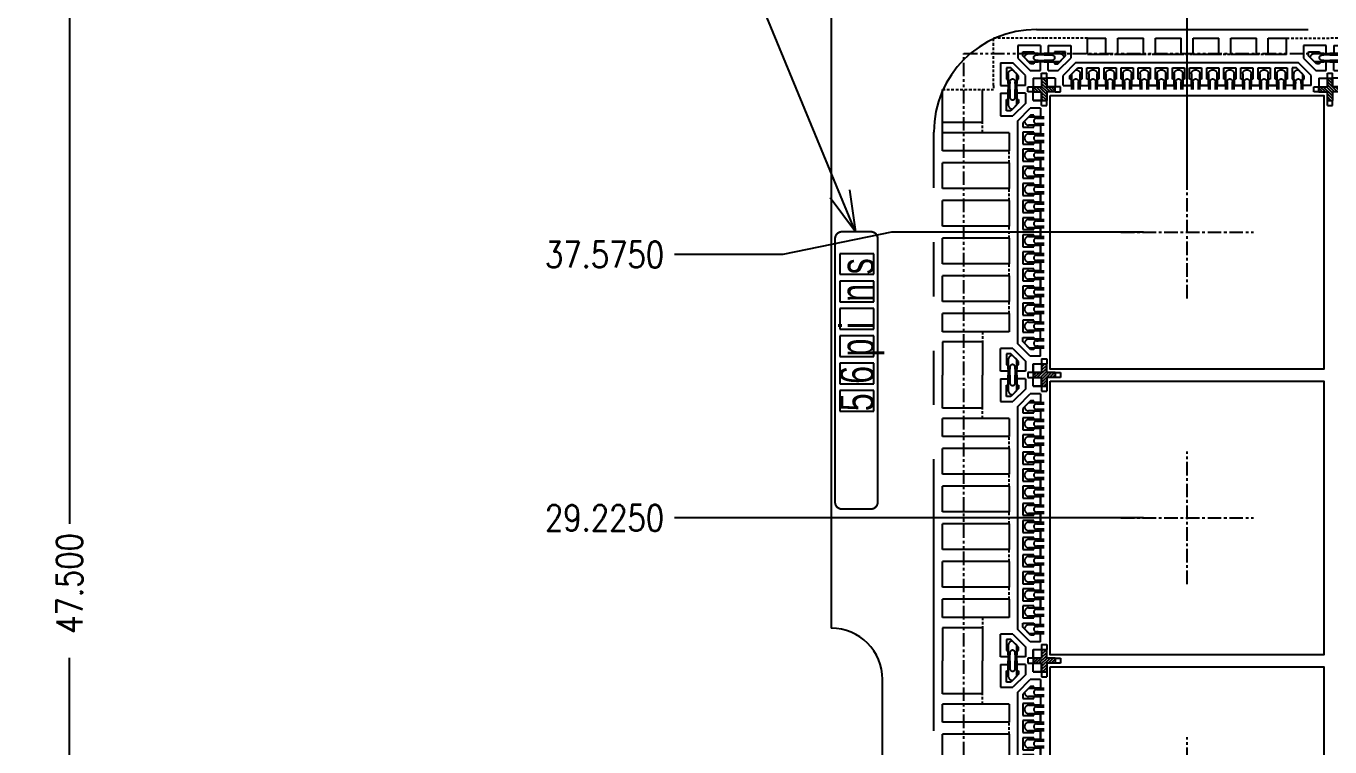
# Model space of a CAD drawing. Extents: x 91 to 778, y 180 to 503.
# Drawn here: x 90.5 to 166.7, y 380.8 to 422.9 of the extents above; entities that cross this region are included whole.
import ezdxf

# ---------------------------------------------------------------- set-up
doc = ezdxf.new("R2010")
doc.units = 0
doc.header["$LTSCALE"] = 12.7
doc.header["$MEASUREMENT"] = 0
doc.header["$PDMODE"] = 2
for name, pattern in [('CENTER', [2, 1.25, -0.25, 0.25, -0.25]), ('HIDDEN', [0.375, 0.25, -0.125]), ('PHANTOM', [2.5, 1.25, -0.25, 0.25, -0.25, 0.25, -0.25])]:
    doc.linetypes.add(name, pattern=pattern)
doc.layers.get('0').update_dxf_attribs({"linetype": 'CONTINUOUS'})
doc.layers.get('DEFPOINTS').update_dxf_attribs({"linetype": 'CONTINUOUS'})
for name, color, linetype in [('SH-01_CENTER', 2, 'CENTER'), ('SH-01_DIM', 4, 'CONTINUOUS'), ('SH-01_HATCH', 10, 'CONTINUOUS'), ('SH-01_HIDDEN', 6, 'HIDDEN'), ('SH-01_MISC', 5, 'CONTINUOUS'), ('SH-01_NOTES', 3, 'CONTINUOUS'), ('SH-01_OBJECT', 7, 'CONTINUOUS'), ('SH-01_PHANTOM', 1, 'PHANTOM')]:
    doc.layers.add(name, color=color, linetype=linetype)
doc.styles.get("Standard").update_dxf_attribs({"font": 'simplex.shx', "width": 0.82})
doc.dimstyles.get("Standard").update_dxf_attribs({"dimtxt": 0.18, "dimasz": 0.18, "dimexe": 0.18, "dimexo": 0.0625, "dimgap": 0.09, "dimtad": 0, "dimtih": 1, "dimtoh": 1, "dimdec": 4, "dimzin": 0, "dimdsep": 46, "dimtxsty": 'STANDARD', "dimcen": 0.09, "dimadec": 0, "dimazin": 0, "dimtfac": 1, "dimtdec": 4, "dimtofl": 0, "dimtmove": 0, "dimatfit": 3, "dimfxl": 1, "dimtolj": 1, "dimtzin": 0, "dimarcsym": 0})
doc.dimstyles.new('STANDARD$0', dxfattribs={"dimtxt": 0.18, "dimasz": 0.18, "dimexe": 0.18, "dimexo": 0.0625, "dimgap": 0.09, "dimtad": 0, "dimtih": 1, "dimtoh": 1, "dimdec": 4, "dimzin": 0, "dimdsep": 46, "dimtxsty": 'STANDARD', "dimcen": 0.09, "dimadec": 0, "dimazin": 0, "dimtfac": 1, "dimtdec": 4, "dimtofl": 0, "dimtmove": 0, "dimatfit": 3, "dimfxl": 1, "dimtolj": 1, "dimtzin": 0, "dimarcsym": 0})

# ---------------------------------------------------------------- blocks, each defined once
blk = doc.blocks.new('_Open30')
at = {"color": 0, "lineweight": -2}
for p, q in [((-1, 0.268), (0, 0)), ((0, 0), (-1, -0.268)), ((0, 0), (-1, 0))]:
    blk.add_line(p, q, dxfattribs=at)
blk = doc.blocks.new('*D25')
at = {"layer": 'DEFPOINTS', "color": 0, "ltscale": 0.05, "transparency": 16777216}
for p in [(139.313, 430.717), (93.06, 335.717), (139.749, 335.717)]:
    blk.add_point(p, dxfattribs=at)
at = {"layer": 'SH-01_DIM', "ltscale": 0.05, "transparency": 16777216}
for p, q in [((136.773, 430.717), (90.52, 430.717)), ((93.06, 427.542), (93.06, 393.822)), ((93.06, 338.892), (93.06, 385.995)), ((137.209, 335.717), (90.52, 335.717))]:
    blk.add_line(p, q, dxfattribs=at)
at = {"layer": 'SH-01_DIM', "ltscale": 0.05, "transparency": 16777216, "xscale": 3.175000000000011, "yscale": 3.175000000000011, "zscale": 3.175000000000011}
for p, rotation in [((93.06, 430.717), 90), ((93.06, 335.717), 270)]:
    blk.add_blockref('_Open30', p, dxfattribs=dict(at, rotation=rotation))
at = {"layer": 'SH-01_DIM', "ltscale": 0.05, "transparency": 16777216, "insert": (93.06, 389.909), "char_height": 1.524, "attachment_point": 5, "rotation": 90}
blk.add_mtext('\\A1; 47.500', dxfattribs=at)
blk = doc.blocks.new('*D61')
at = {"layer": 'DEFPOINTS', "color": 0, "ltscale": 0.05, "transparency": 16777216}
for p in [(142.081, 441.652), (142.081, 429.037), (437.581, 335.717)]:
    blk.add_point(p, dxfattribs=at)
at = {"layer": 'SH-01_DIM', "ltscale": 0.05, "transparency": 16777216}
blk.add_line((142.081, 431.577), (142.081, 441.652), dxfattribs=at)
at = {"layer": 'SH-01_DIM', "ltscale": 0.05, "transparency": 16777216, "insert": (142.081, 446.637), "char_height": 1.524, "attachment_point": 5, "rotation": 90}
blk.add_mtext('\\A1; 147.7500', dxfattribs=at)
blk = doc.blocks.new('*D62')
at = {"layer": 'DEFPOINTS', "color": 0, "ltscale": 0.05, "transparency": 16777216}
for p in [(132.086, 446.023), (137.581, 429.717), (437.581, 335.717)]:
    blk.add_point(p, dxfattribs=at)
at = {"layer": 'SH-01_DIM', "ltscale": 0.05, "transparency": 16777216}
for p, q in [((132.086, 439.673), (132.086, 446.023)), ((137.581, 436.067), (132.086, 439.673)), ((137.581, 432.257), (137.581, 436.067))]:
    blk.add_line(p, q, dxfattribs=at)
at = {"layer": 'SH-01_DIM', "ltscale": 0.05, "transparency": 16777216, "insert": (132.086, 454.967), "char_height": 1.524, "attachment_point": 5, "rotation": 90}
blk.add_mtext('\\A1; 150.000±0.0760', dxfattribs=at)
blk = doc.blocks.new('A$C1BE279AF')
at = {"layer": 'SH-01_HATCH', "ltscale": 0.05}
h = blk.add_hatch(dxfattribs=at)
h.set_pattern_fill('ANSI31', color=10)
h.set_pattern_definition([(45, (2.30032, -1.11), (-0.0883883, 0.0883883), [])])
h.paths.add_polyline_path([(1.69, 1.19), (1.19, 1.19), (1.19, 1.69), (0.89, 1.69), (0.89, 1.19), (0.39, 1.19), (0.39, 0.89), (0.89, 0.89), (0.89, 0.39), (1.19, 0.39), (1.19, 0.89), (1.69, 0.89)])
at = {"layer": 'SH-01_HIDDEN'}
for p, q in [((0.89, 1.99), (1.19, 1.99)), ((0.89, 1.99), (0.89, 1.69)), ((1.19, 1.99), (1.19, 1.69)), ((0.09, 1.19), (0.09, 0.89)), ((0.39, 1.19), (0.09, 1.19)), ((0.09, 0.89), (0.39, 0.89)), ((1.69, 1.19), (1.99, 1.19)), ((1.99, 0.89), (1.69, 0.89)), ((1.99, 1.19), (1.99, 0.89)), ((0.89, 0.39), (0.89, 0.09)), ((0.89, 0.09), (1.19, 0.09)), ((1.19, 0.39), (1.19, 0.09))]:
    blk.add_line(p, q, dxfattribs=at)
at = {"layer": 'SH-01_OBJECT'}
for p, q in [((0.89, 1.69), (1.19, 1.69)), ((0.89, 1.69), (0.89, 1.19)), ((1.19, 1.19), (1.19, 1.69)), ((0.39, 1.19), (0.39, 0.89)), ((0.39, 1.19), (0.89, 1.19)), ((0.39, 0.89), (0.89, 0.89)), ((0.89, 0.39), (0.89, 0.89)), ((0.89, 0.89), (0.89, 0.89)), ((1.69, 1.19), (1.19, 1.19)), ((1.69, 0.89), (1.19, 0.89)), ((1.19, 0.89), (1.19, 0.89)), ((1.19, 0.89), (1.19, 0.39)), ((1.69, 1.19), (1.69, 0.89)), ((0.89, 0.39), (1.19, 0.39))]:
    blk.add_line(p, q, dxfattribs=at)
blk = doc.blocks.new('*U12')
at = {"layer": 'SH-01_CENTER', "ltscale": 0.05}
for p, q in [((0, -3.875), (0, 3.875)), ((-3.875, 0), (3.875, 0))]:
    blk.add_line(p, q, dxfattribs=at)
at = {"layer": 'SH-01_MISC', "ltscale": 0.05}
blk.add_lwpolyline([(-8, 8), (8, 8), (8, -8), (-8, -8)], close=True, dxfattribs=at)
blk = doc.blocks.new('*U13')
at = {"color": 0, "linetype": 'ByBlock', "lineweight": -2, "transparency": 16777216}
for p in [(0, 150.3), (0, 133.6), (0, 116.9)]:
    blk.add_blockref('*U12', p, dxfattribs=at)
blk = doc.blocks.new('A$C61275347')
at = {"layer": 'SH-01_HIDDEN'}
for p, q in [((3.85, 13.14), (3.85, 14.05)), ((3.94, 14.05), (3.94, 13.6)), ((4.26, 13.6), (4.26, 14.05)), ((4.35, 14.05), (4.35, 13.157)), ((3.85, 13.7), (3.85, 13.14)), ((3.94, 13.6), (3.94, 13.7)), ((4.093, 12.9), (4.34, 13.147)), ((4.26, 13.7), (4.26, 13.6)), ((4.35, 13.157), (4.35, 13.7)), ((4.8, 12.193), (5.047, 12.44)), ((5.057, 12.45), (5.6, 12.45)), ((5.057, 12.45), (5.95, 12.45)), ((5.6, 12.36), (5.5, 12.36)), ((5.5, 12.36), (5.95, 12.36)), ((5.6, 11.95), (5.04, 11.95)), ((5.95, 11.95), (5.04, 11.95)), ((5.04, 11.45), (5.6, 11.45)), ((5.04, 11.45), (5.95, 11.45)), ((5.5, 12.04), (5.6, 12.04)), ((5.95, 12.04), (5.5, 12.04)), ((5.6, 10.95), (5.04, 10.95)), ((5.95, 10.95), (5.04, 10.95)), ((5.6, 11.36), (5.5, 11.36)), ((5.5, 11.36), (5.95, 11.36)), ((5.5, 11.04), (5.6, 11.04)), ((5.95, 11.04), (5.5, 11.04)), ((5.04, 10.45), (5.6, 10.45)), ((5.04, 10.45), (5.95, 10.45)), ((5.6, 9.95), (5.04, 9.95)), ((5.95, 9.95), (5.04, 9.95)), ((5.6, 10.36), (5.5, 10.36)), ((5.5, 10.36), (5.95, 10.36)), ((5.5, 10.04), (5.6, 10.04)), ((5.95, 10.04), (5.5, 10.04)), ((5.04, 9.45), (5.6, 9.45)), ((5.04, 9.45), (5.95, 9.45)), ((5.6, 9.36), (5.5, 9.36)), ((5.5, 9.36), (5.95, 9.36)), ((5.6, 8.95), (5.04, 8.95)), ((5.95, 8.95), (5.04, 8.95)), ((5.04, 8.45), (5.6, 8.45)), ((5.04, 8.45), (5.95, 8.45)), ((5.5, 9.04), (5.6, 9.04)), ((5.95, 9.04), (5.5, 9.04)), ((5.6, 7.95), (5.04, 7.95)), ((5.95, 7.95), (5.04, 7.95)), ((5.6, 8.36), (5.5, 8.36)), ((5.5, 8.36), (5.95, 8.36)), ((5.5, 8.04), (5.6, 8.04)), ((5.95, 8.04), (5.5, 8.04)), ((5.04, 7.45), (5.6, 7.45)), ((5.04, 7.45), (5.95, 7.45)), ((5.6, 6.95), (5.04, 6.95)), ((5.95, 6.95), (5.04, 6.95)), ((5.6, 7.36), (5.5, 7.36)), ((5.5, 7.36), (5.95, 7.36)), ((5.5, 7.04), (5.6, 7.04)), ((5.95, 7.04), (5.5, 7.04)), ((5.04, 6.45), (5.6, 6.45)), ((5.04, 6.45), (5.95, 6.45)), ((5.6, 6.36), (5.5, 6.36)), ((5.5, 6.36), (5.95, 6.36)), ((5.6, 5.95), (5.04, 5.95)), ((5.95, 5.95), (5.04, 5.95)), ((5.04, 5.45), (5.6, 5.45)), ((5.04, 5.45), (5.95, 5.45)), ((5.5, 6.04), (5.6, 6.04)), ((5.95, 6.04), (5.5, 6.04)), ((5.6, 5.36), (5.5, 5.36)), ((5.5, 5.36), (5.95, 5.36)), ((5.6, 4.95), (5.04, 4.95)), ((5.95, 4.95), (5.04, 4.95)), ((5.5, 5.04), (5.6, 5.04)), ((5.95, 5.04), (5.5, 5.04)), ((5.04, 4.45), (5.6, 4.45)), ((5.04, 4.45), (5.95, 4.45)), ((5.6, 3.95), (5.04, 3.95)), ((5.95, 3.95), (5.04, 3.95)), ((5.6, 4.36), (5.5, 4.36)), ((5.5, 4.36), (5.95, 4.36)), ((5.5, 4.04), (5.6, 4.04)), ((5.95, 4.04), (5.5, 4.04)), ((5.04, 3.45), (5.6, 3.45)), ((5.04, 3.45), (5.95, 3.45)), ((5.6, 3.36), (5.5, 3.36)), ((5.5, 3.36), (5.95, 3.36)), ((5.6, 2.95), (5.04, 2.95)), ((5.95, 2.95), (5.04, 2.95)), ((5.04, 2.45), (5.6, 2.45)), ((5.04, 2.45), (5.95, 2.45)), ((5.5, 3.04), (5.6, 3.04)), ((5.95, 3.04), (5.5, 3.04)), ((5.6, 2.36), (5.5, 2.36)), ((5.5, 2.36), (5.95, 2.36)), ((5.6, 1.95), (5.04, 1.95)), ((5.95, 1.95), (5.04, 1.95)), ((5.5, 2.04), (5.6, 2.04)), ((5.95, 2.04), (5.5, 2.04)), ((5.04, 1.45), (5.6, 1.45)), ((5.04, 1.45), (5.95, 1.45)), ((5.6, 0.95), (5.04, 0.95)), ((5.95, 0.95), (5.04, 0.95)), ((5.6, 1.36), (5.5, 1.36)), ((5.5, 1.36), (5.95, 1.36)), ((5.5, 1.04), (5.6, 1.04)), ((5.95, 1.04), (5.5, 1.04)), ((5.04, 0.45), (5.6, 0.45)), ((5.04, 0.45), (5.95, 0.45)), ((5.6, 0.36), (5.5, 0.36)), ((5.5, 0.36), (5.95, 0.36)), ((5.5, 0.04), (5.6, 0.04)), ((5.95, 0.04), (5.5, 0.04)), ((5.6, -0.05), (5.04, -0.05)), ((5.95, -0.05), (5.04, -0.05)), ((5.6, -0.55), (5.04, -0.55)), ((5.95, -0.55), (5.04, -0.55)), ((5.5, -0.64), (5.6, -0.64)), ((5.95, -0.64), (5.5, -0.64)), ((4.093, -1.5), (4.34, -1.747)), ((4.8, -0.793), (5.047, -1.04)), ((5.057, -1.05), (5.6, -1.05)), ((5.057, -1.05), (5.95, -1.05)), ((5.6, -0.96), (5.5, -0.96)), ((5.5, -0.96), (5.95, -0.96)), ((3.85, -2.3), (3.85, -1.74)), ((3.85, -1.74), (3.85, -2.65)), ((3.94, -2.2), (3.94, -2.3)), ((3.94, -2.65), (3.94, -2.2)), ((4.26, -2.3), (4.26, -2.2)), ((4.26, -2.2), (4.26, -2.65)), ((4.35, -1.757), (4.35, -2.3)), ((4.35, -2.65), (4.35, -1.757))]:
    blk.add_line(p, q, dxfattribs=at)
at = {"layer": 'SH-01_HIDDEN', "ltscale": 0.05}
for p, q in [((2.35, 11.517), (2.35, 12.117)), ((3.9, 9.75), (3.9, 10.45)), ((3.9, 7.55), (3.9, 8.25)), ((3.9, 5.35), (3.9, 6.05)), ((3.9, 3.15), (3.9, 3.85)), ((3.9, 0.95), (3.9, 1.65)), ((2.35, -0.117), (2.35, -0.717))]:
    blk.add_line(p, q, dxfattribs=at)
at = {"layer": 'SH-01_HIDDEN'}
for centre, radius, start, end in [((4.108, 13.158), 0.259, 184.08407, 266.65117), ((4.1, 13.6), 0.16, 180, 0), ((5.5, 12.2), 0.16, 90, 270), ((5.058, 12.208), 0.259, 183.34883, 265.91593), ((5.058, 11.193), 0.258, 93.98953, 178.34853), ((5.058, 11.207), 0.258, 181.65167, 266.00983), ((5.5, 11.2), 0.16, 90, 270), ((5.058, 10.193), 0.258, 93.98953, 178.34853), ((5.058, 10.207), 0.258, 181.65167, 266.00983), ((5.5, 10.2), 0.16, 90, 270), ((5.058, 9.193), 0.258, 93.98953, 178.34853), ((5.058, 9.207), 0.258, 181.65167, 266.00983), ((5.5, 9.2), 0.16, 90, 270), ((5.058, 8.193), 0.258, 93.98953, 178.34853), ((5.058, 8.207), 0.258, 181.65167, 266.00983), ((5.5, 8.2), 0.16, 90, 270), ((5.058, 7.193), 0.258, 93.98953, 178.34853), ((5.058, 7.207), 0.258, 181.65167, 266.00983), ((5.5, 7.2), 0.16, 90, 270), ((5.058, 6.193), 0.258, 93.98953, 178.34853), ((5.058, 6.207), 0.258, 181.65167, 266.00983), ((5.5, 6.2), 0.16, 90, 270), ((5.058, 5.193), 0.258, 93.98953, 178.34853), ((5.5, 5.2), 0.16, 90, 270), ((5.058, 5.207), 0.258, 181.65167, 266.00983), ((5.058, 4.193), 0.258, 93.98953, 178.34853), ((5.058, 4.207), 0.258, 181.65167, 266.00983), ((5.5, 4.2), 0.16, 90, 270), ((5.058, 3.193), 0.258, 93.98953, 178.34853), ((5.058, 3.207), 0.258, 181.65167, 266.00983), ((5.5, 3.2), 0.16, 90, 270), ((5.058, 2.193), 0.258, 93.98953, 178.34853), ((5.5, 2.2), 0.16, 90, 270), ((5.058, 2.207), 0.258, 181.65167, 266.00983), ((5.058, 1.193), 0.258, 93.98953, 178.34853), ((5.058, 1.207), 0.258, 181.65167, 266.00983), ((5.5, 1.2), 0.16, 90, 270), ((5.058, 0.193), 0.258, 93.98953, 178.34853), ((5.058, 0.207), 0.258, 181.65167, 266.00983), ((5.5, 0.2), 0.16, 90, 270), ((5.058, -0.808), 0.259, 94.08407, 176.65117), ((5.5, -0.8), 0.16, 90, 270), ((4.108, -1.758), 0.259, 93.34883, 175.91593), ((4.1, -2.2), 0.16, 0, 180)]:
    blk.add_arc(centre, radius, start, end, dxfattribs=at)
at = {"layer": 'SH-01_OBJECT', "ltscale": 0.05}
for p, q in [((0, 12.117), (0, 14.05)), ((2.35, 12.117), (2.35, 14.05)), ((3.39, 13.825), (3.39, 12.5)), ((3.39, 13.825), (3.85, 13.825)), ((4.85, 13.825), (4.35, 13.825)), ((5.3, 13.9), (5.8, 13.9)), ((5.3, 13.9), (5.8, 13.9)), ((5.8, 13.9), (5.8, 13.4)), ((5.8, 13.9), (5.8, 13.4)), ((5.725, 12.95), (5.133, 12.95)), ((5.725, 12.95), (5.725, 12.45)), ((2.35, 12.117), (0, 12.117)), ((3.9, 11.517), (0, 11.517)), ((0, 10.45), (0, 11.517)), ((3.9, 11.517), (3.9, 10.45)), ((5.725, 11.95), (5.725, 11.45)), ((5.725, 10.45), (5.725, 10.95)), ((5.725, 10.95), (5.725, 10.45)), ((3.9, 10.45), (0, 10.45)), ((5.725, 9.45), (5.725, 9.95)), ((5.725, 9.95), (5.725, 9.45)), ((0, 8.25), (0, 9.75)), ((3.9, 9.75), (0, 9.75)), ((3.9, 9.75), (3.9, 8.25)), ((5.725, 8.45), (5.725, 8.95)), ((5.725, 8.95), (5.725, 8.45)), ((3.9, 8.25), (0, 8.25)), ((5.725, 7.45), (5.725, 7.95)), ((5.725, 7.95), (5.725, 7.45)), ((0, 6.05), (0, 7.55)), ((3.9, 7.55), (0, 7.55)), ((3.9, 7.55), (3.9, 6.05)), ((5.725, 6.45), (5.725, 6.95)), ((5.725, 6.95), (5.725, 6.45)), ((3.9, 6.05), (0, 6.05)), ((0, 3.85), (0, 5.35)), ((3.9, 5.35), (0, 5.35)), ((3.9, 5.35), (3.9, 3.85)), ((5.725, 5.45), (5.725, 5.95)), ((5.725, 5.95), (5.725, 5.45)), ((5.725, 4.45), (5.725, 4.95)), ((5.725, 4.95), (5.725, 4.45)), ((3.9, 3.85), (0, 3.85)), ((5.725, 3.45), (5.725, 3.95)), ((5.725, 3.95), (5.725, 3.45)), ((0, 1.65), (0, 3.15)), ((3.9, 3.15), (0, 3.15)), ((3.9, 3.15), (3.9, 1.65)), ((5.725, 2.45), (5.725, 2.95)), ((5.725, 2.95), (5.725, 2.45)), ((3.9, 1.65), (0, 1.65)), ((5.725, 1.45), (5.725, 1.95)), ((5.725, 1.95), (5.725, 1.45)), ((0, -0.117), (0, 0.95)), ((3.9, 0.95), (0, 0.95)), ((3.9, 0.95), (3.9, -0.117)), ((5.725, 0.45), (5.725, 0.95)), ((5.725, 0.95), (5.725, 0.45)), ((3.9, -0.117), (0, -0.117)), ((2.35, -0.717), (0, -0.717)), ((0, -0.717), (0, -2.65)), ((2.35, -0.717), (2.35, -2.65)), ((5.725, -0.55), (5.725, -0.05)), ((5.725, -0.55), (5.725, -0.05)), ((3.39, -2.425), (3.39, -1.1)), ((4.117, -1.1), (3.39, -1.1)), ((5.725, -1.55), (5.725, -1.05)), ((5.8, -2), (5.8, -2.5)), ((5.8, -2), (5.8, -2.5)), ((3.85, -2.425), (3.39, -2.425)), ((4.85, -2.425), (4.35, -2.425)), ((5.8, -2.5), (5.3, -2.5)), ((5.8, -2.5), (5.3, -2.5))]:
    blk.add_line(p, q, dxfattribs=at)
at = {"layer": 'SH-01_OBJECT'}
for p, q in [((3.85, 13.45), (3.85, 13.825)), ((4.35, 13.825), (4.35, 13.45)), ((4.85, 13.825), (4.85, 13.233)), ((5.3, 13.4), (5.3, 13.9)), ((3.75, 12.8), (3.75, 13.45)), ((3.75, 13.45), (3.85, 13.45)), ((4.45, 13.257), (3.993, 12.8)), ((4.85, 13.233), (4.117, 12.5)), ((4.35, 13.45), (4.45, 13.45)), ((4.45, 13.45), (4.45, 13.257)), ((5.8, 13.4), (5.3, 13.4)), ((3.39, 12.5), (4.117, 12.5)), ((3.993, 12.8), (3.75, 12.8)), ((4.4, 12.217), (5.133, 12.95)), ((4.4, -0.817), (4.4, 12.217)), ((5.157, 12.55), (4.7, 12.093)), ((5.35, 12.55), (5.157, 12.55)), ((5.35, 12.45), (5.35, 12.55)), ((5.725, 12.45), (5.35, 12.45)), ((4.7, 12.093), (4.7, 11.85)), ((4.7, 11.85), (5.35, 11.85)), ((5.35, 11.55), (4.7, 11.55)), ((4.7, 11.55), (4.7, 10.85)), ((5.35, 11.85), (5.35, 11.95)), ((5.35, 11.95), (5.725, 11.95)), ((5.35, 11.45), (5.35, 11.55)), ((5.725, 11.45), (5.35, 11.45)), ((4.7, 10.85), (5.35, 10.85)), ((5.35, 10.85), (5.35, 10.95)), ((5.35, 10.95), (5.725, 10.95)), ((5.35, 10.55), (4.7, 10.55)), ((4.7, 10.55), (4.7, 9.85)), ((5.35, 10.45), (5.35, 10.55)), ((5.725, 10.45), (5.35, 10.45)), ((5.35, 9.85), (5.35, 9.95)), ((5.35, 9.95), (5.725, 9.95)), ((4.7, 9.85), (5.35, 9.85)), ((5.35, 9.55), (4.7, 9.55)), ((4.7, 9.55), (4.7, 8.85)), ((5.35, 9.45), (5.35, 9.55)), ((5.725, 9.45), (5.35, 9.45)), ((4.7, 8.85), (5.35, 8.85)), ((5.35, 8.55), (4.7, 8.55)), ((4.7, 8.55), (4.7, 7.85)), ((5.35, 8.85), (5.35, 8.95)), ((5.35, 8.95), (5.725, 8.95)), ((5.35, 8.45), (5.35, 8.55)), ((5.725, 8.45), (5.35, 8.45)), ((4.7, 7.85), (5.35, 7.85)), ((5.35, 7.85), (5.35, 7.95)), ((5.35, 7.95), (5.725, 7.95)), ((5.35, 7.55), (4.7, 7.55)), ((4.7, 7.55), (4.7, 6.85)), ((5.35, 7.45), (5.35, 7.55)), ((5.725, 7.45), (5.35, 7.45)), ((5.35, 6.85), (5.35, 6.95)), ((5.35, 6.95), (5.725, 6.95)), ((4.7, 6.85), (5.35, 6.85)), ((5.35, 6.55), (4.7, 6.55)), ((4.7, 6.55), (4.7, 5.85)), ((5.35, 6.45), (5.35, 6.55)), ((5.725, 6.45), (5.35, 6.45)), ((4.7, 5.85), (5.35, 5.85)), ((5.35, 5.55), (4.7, 5.55)), ((4.7, 5.55), (4.7, 4.85)), ((5.35, 5.85), (5.35, 5.95)), ((5.35, 5.95), (5.725, 5.95)), ((5.35, 5.45), (5.35, 5.55)), ((5.725, 5.45), (5.35, 5.45)), ((4.7, 4.85), (5.35, 4.85)), ((5.35, 4.85), (5.35, 4.95)), ((5.35, 4.95), (5.725, 4.95)), ((5.35, 4.55), (4.7, 4.55)), ((4.7, 4.55), (4.7, 3.85)), ((4.7, 3.85), (5.35, 3.85)), ((5.35, 4.45), (5.35, 4.55)), ((5.725, 4.45), (5.35, 4.45)), ((5.35, 3.85), (5.35, 3.95)), ((5.35, 3.95), (5.725, 3.95)), ((5.35, 3.55), (4.7, 3.55)), ((4.7, 3.55), (4.7, 2.85)), ((5.35, 3.45), (5.35, 3.55)), ((5.725, 3.45), (5.35, 3.45)), ((4.7, 2.85), (5.35, 2.85)), ((5.35, 2.55), (4.7, 2.55)), ((4.7, 2.55), (4.7, 1.85)), ((5.35, 2.85), (5.35, 2.95)), ((5.35, 2.95), (5.725, 2.95)), ((5.35, 2.45), (5.35, 2.55)), ((5.725, 2.45), (5.35, 2.45)), ((4.7, 1.85), (5.35, 1.85)), ((5.35, 1.55), (4.7, 1.55)), ((4.7, 1.55), (4.7, 0.85)), ((5.35, 1.85), (5.35, 1.95)), ((5.35, 1.95), (5.725, 1.95)), ((5.35, 1.45), (5.35, 1.55)), ((4.7, 0.85), (5.35, 0.85)), ((5.725, 1.45), (5.35, 1.45)), ((5.35, 0.85), (5.35, 0.95)), ((5.35, 0.95), (5.725, 0.95)), ((5.35, 0.55), (4.7, 0.55)), ((4.7, 0.55), (4.7, -0.15)), ((5.35, 0.45), (5.35, 0.55)), ((5.725, 0.45), (5.35, 0.45)), ((4.7, -0.15), (5.35, -0.15)), ((4.7, -0.693), (4.7, -0.45)), ((4.7, -0.45), (5.35, -0.45)), ((5.157, -1.15), (4.7, -0.693)), ((5.35, -0.15), (5.35, -0.05)), ((5.35, -0.05), (5.725, -0.05)), ((5.35, -0.45), (5.35, -0.55)), ((5.35, -0.55), (5.725, -0.55)), ((3.993, -1.4), (3.75, -1.4)), ((3.75, -1.4), (3.75, -2.05)), ((4.45, -1.857), (3.993, -1.4)), ((4.117, -1.1), (4.85, -1.833)), ((5.133, -1.55), (4.4, -0.817)), ((5.35, -1.15), (5.157, -1.15)), ((5.725, -1.05), (5.35, -1.05)), ((5.35, -1.05), (5.35, -1.15)), ((3.75, -2.05), (3.85, -2.05)), ((3.85, -2.05), (3.85, -2.425)), ((4.35, -2.425), (4.35, -2.05)), ((4.35, -2.05), (4.45, -2.05)), ((4.45, -2.05), (4.45, -1.857)), ((4.85, -1.833), (4.85, -2.425)), ((5.725, -1.55), (5.133, -1.55)), ((5.3, -2.5), (5.3, -2)), ((5.3, -2), (5.8, -2))]:
    blk.add_line(p, q, dxfattribs=at)
at = {"layer": 'SH-01_OBJECT', "linetype": 'Continuous'}
for p, q in [((5.3, 13.4), (5.3, 13.9)), ((5.3, 13.4), (5.8, 13.4)), ((5.3, -2), (5.3, -2.5)), ((5.3, -2), (5.8, -2))]:
    blk.add_line(p, q, dxfattribs=at)
blk = doc.blocks.new('A$C6C8170C2')
at = {"layer": 'SH-01_HIDDEN'}
for p, q in [((-3.2, 2.107), (-3.2, 3)), ((-3.2, 2.107), (-3.2, 2.65)), ((-3.11, 2.55), (-3.11, 3)), ((-3.11, 2.65), (-3.11, 2.55)), ((-2.79, 3), (-2.79, 2.55)), ((-2.79, 2.55), (-2.79, 2.65)), ((-2.7, 3), (-2.7, 2.09)), ((-2.7, 2.65), (-2.7, 2.09)), ((-2.2, 2.09), (-2.2, 3)), ((-2.2, 2.09), (-2.2, 2.65)), ((-2.11, 2.55), (-2.11, 3)), ((-2.11, 2.65), (-2.11, 2.55)), ((-1.79, 3), (-1.79, 2.55)), ((-1.79, 2.55), (-1.79, 2.65)), ((-1.7, 3), (-1.7, 2.09)), ((-1.7, 2.65), (-1.7, 2.09)), ((-1.2, 2.09), (-1.2, 3)), ((-1.2, 2.09), (-1.2, 2.65)), ((-1.11, 2.55), (-1.11, 3)), ((-1.11, 2.65), (-1.11, 2.55)), ((-0.79, 3), (-0.79, 2.55)), ((-0.79, 2.55), (-0.79, 2.65)), ((-0.7, 3), (-0.7, 2.09)), ((-0.7, 2.65), (-0.7, 2.09)), ((-0.2, 2.09), (-0.2, 3)), ((-0.2, 2.09), (-0.2, 2.65)), ((-0.11, 2.55), (-0.11, 3)), ((-0.11, 2.65), (-0.11, 2.55)), ((0.21, 3), (0.21, 2.55)), ((0.21, 2.55), (0.21, 2.65)), ((0.3, 3), (0.3, 2.09)), ((0.3, 2.65), (0.3, 2.09)), ((0.8, 2.09), (0.8, 3)), ((0.8, 2.09), (0.8, 2.65)), ((0.89, 2.55), (0.89, 3)), ((0.89, 2.65), (0.89, 2.55)), ((1.21, 3), (1.21, 2.55)), ((1.21, 2.55), (1.21, 2.65)), ((1.3, 3), (1.3, 2.09)), ((1.3, 2.65), (1.3, 2.09)), ((1.8, 2.09), (1.8, 3)), ((1.8, 2.09), (1.8, 2.65)), ((1.89, 2.55), (1.89, 3)), ((1.89, 2.65), (1.89, 2.55)), ((2.21, 3), (2.21, 2.55)), ((2.21, 2.55), (2.21, 2.65)), ((2.3, 3), (2.3, 2.09)), ((2.3, 2.65), (2.3, 2.09)), ((2.8, 2.09), (2.8, 3)), ((2.8, 2.09), (2.8, 2.65)), ((2.89, 2.55), (2.89, 3)), ((2.89, 2.65), (2.89, 2.55)), ((3.21, 3), (3.21, 2.55)), ((3.21, 2.55), (3.21, 2.65)), ((3.3, 3), (3.3, 2.09)), ((3.3, 2.65), (3.3, 2.09)), ((3.8, 2.09), (3.8, 3)), ((3.8, 2.09), (3.8, 2.65)), ((3.89, 2.55), (3.89, 3)), ((3.89, 2.65), (3.89, 2.55)), ((4.21, 3), (4.21, 2.55)), ((4.21, 2.55), (4.21, 2.65)), ((4.3, 3), (4.3, 2.09)), ((4.3, 2.65), (4.3, 2.09)), ((4.8, 2.09), (4.8, 3)), ((4.8, 2.09), (4.8, 2.65)), ((4.89, 2.55), (4.89, 3)), ((4.89, 2.65), (4.89, 2.55)), ((5.21, 3), (5.21, 2.55)), ((5.21, 2.55), (5.21, 2.65)), ((5.3, 3), (5.3, 2.09)), ((5.3, 2.65), (5.3, 2.09)), ((5.8, 2.09), (5.8, 3)), ((5.8, 2.09), (5.8, 2.65)), ((5.89, 2.55), (5.89, 3)), ((5.89, 2.65), (5.89, 2.55)), ((6.21, 3), (6.21, 2.55)), ((6.21, 2.55), (6.21, 2.65)), ((6.3, 3), (6.3, 2.09)), ((6.3, 2.65), (6.3, 2.09)), ((6.8, 2.09), (6.8, 3)), ((6.8, 2.09), (6.8, 2.65)), ((6.89, 2.55), (6.89, 3)), ((6.89, 2.65), (6.89, 2.55)), ((7.21, 3), (7.21, 2.55)), ((7.21, 2.55), (7.21, 2.65)), ((7.3, 3), (7.3, 2.09)), ((7.3, 2.65), (7.3, 2.09)), ((7.8, 2.09), (7.8, 3)), ((7.8, 2.09), (7.8, 2.65)), ((7.89, 2.55), (7.89, 3)), ((7.89, 2.65), (7.89, 2.55)), ((8.21, 3), (8.21, 2.55)), ((8.21, 2.55), (8.21, 2.65)), ((8.3, 3), (8.3, 2.09)), ((8.3, 2.65), (8.3, 2.09)), ((8.8, 2.09), (8.8, 3)), ((8.8, 2.09), (8.8, 2.65)), ((8.89, 2.55), (8.89, 3)), ((8.89, 2.65), (8.89, 2.55)), ((9.21, 3), (9.21, 2.55)), ((9.21, 2.55), (9.21, 2.65)), ((9.3, 3), (9.3, 2.09)), ((9.3, 2.65), (9.3, 2.09)), ((9.8, 3), (9.8, 2.09)), ((9.8, 2.65), (9.8, 2.09)), ((9.89, 3), (9.89, 2.55)), ((9.89, 2.55), (9.89, 2.65)), ((10.21, 2.55), (10.21, 3)), ((10.21, 2.65), (10.21, 2.55)), ((10.3, 2.107), (10.3, 3)), ((10.3, 2.107), (10.3, 2.65)), ((-2.943, 1.85), (-3.19, 2.097)), ((10.043, 1.85), (10.29, 2.097)), ((-4.8, 1.4), (-3.907, 1.4)), ((-4.35, 1.31), (-4.8, 1.31)), ((-4.8, 0.99), (-4.35, 0.99)), ((-3.89, 0.9), (-4.8, 0.9)), ((-3.907, 1.4), (-4.45, 1.4)), ((-4.45, 1.31), (-4.35, 1.31)), ((-4.35, 0.99), (-4.45, 0.99)), ((-4.45, 0.9), (-3.89, 0.9)), ((-3.65, 1.143), (-3.897, 1.39)), ((10.75, 1.143), (10.997, 1.39)), ((11.55, 0.9), (10.99, 0.9)), ((10.99, 0.9), (11.9, 0.9)), ((11.007, 1.4), (11.55, 1.4)), ((11.9, 1.4), (11.007, 1.4)), ((11.55, 1.31), (11.45, 1.31)), ((11.45, 1.31), (11.9, 1.31)), ((11.45, 0.99), (11.55, 0.99)), ((11.9, 0.99), (11.45, 0.99))]:
    blk.add_line(p, q, dxfattribs=at)
at = {"layer": 'SH-01_HIDDEN', "ltscale": 0.05}
for p, q in [((-1.2, 0.95), (-0.5, 0.95)), ((1, 0.95), (1.7, 0.95)), ((3.2, 0.95), (3.9, 0.95)), ((5.4, 0.95), (6.1, 0.95)), ((7.6, 0.95), (8.3, 0.95)), ((-2.267, 0), (-4.8, 0)), ((9.367, 0), (11.9, 0))]:
    blk.add_line(p, q, dxfattribs=at)
at = {"layer": 'SH-01_HIDDEN'}
for centre, radius, start, end in [((-2.95, 2.55), 0.16, 180, 0), ((-1.95, 2.55), 0.16, 180, 0), ((-0.95, 2.55), 0.16, 180, 0), ((0.05, 2.55), 0.16, 180, 0), ((1.05, 2.55), 0.16, 180, 0), ((2.05, 2.55), 0.16, 180, 0), ((3.05, 2.55), 0.16, 180, 0), ((4.05, 2.55), 0.16, 180, 0), ((5.05, 2.55), 0.16, 180, 0), ((6.05, 2.55), 0.16, 180, 0), ((7.05, 2.55), 0.16, 180, 0), ((8.05, 2.55), 0.16, 180, 0), ((9.05, 2.55), 0.16, 180, 0), ((10.05, 2.55), 0.16, 180, 0), ((-2.958, 2.108), 0.259, 273.34883, 355.91593), ((-1.943, 2.108), 0.258, 183.98953, 268.34853), ((-1.957, 2.108), 0.258, 271.65167, 356.00983), ((-0.943, 2.108), 0.258, 183.98953, 268.34853), ((-0.957, 2.108), 0.258, 271.65167, 356.00983), ((0.057, 2.108), 0.258, 183.98953, 268.34853), ((0.043, 2.108), 0.258, 271.65167, 356.00983), ((1.057, 2.108), 0.258, 183.98953, 268.34853), ((1.043, 2.108), 0.258, 271.65167, 356.00983), ((2.057, 2.108), 0.258, 183.98953, 268.34853), ((2.043, 2.108), 0.258, 271.65167, 356.00983), ((3.057, 2.108), 0.258, 183.98953, 268.34853), ((3.043, 2.108), 0.258, 271.65167, 356.00983), ((4.057, 2.108), 0.258, 183.98953, 268.34853), ((4.043, 2.108), 0.258, 271.65167, 356.00983), ((5.057, 2.108), 0.258, 183.98953, 268.34853), ((5.043, 2.108), 0.258, 271.65167, 356.00983), ((6.057, 2.108), 0.258, 183.98953, 268.34853), ((6.043, 2.108), 0.258, 271.65167, 356.00983), ((7.057, 2.108), 0.258, 183.98953, 268.34853), ((7.043, 2.108), 0.258, 271.65167, 356.00983), ((8.057, 2.108), 0.258, 183.98953, 268.34853), ((8.043, 2.108), 0.258, 271.65167, 356.00983), ((9.057, 2.108), 0.258, 183.98953, 268.34853), ((9.043, 2.108), 0.258, 271.65167, 356.00983), ((10.058, 2.108), 0.259, 184.08407, 266.65117), ((-4.35, 1.15), 0.16, 270, 90), ((-3.908, 1.158), 0.259, 274.08407, 356.65117), ((11.008, 1.158), 0.259, 183.34883, 265.91593), ((11.45, 1.15), 0.16, 90, 270)]:
    blk.add_arc(centre, radius, start, end, dxfattribs=at)
at = {"layer": 'SH-01_OBJECT', "ltscale": 0.05}
for p, q in [((-4.65, 2.35), (-4.65, 2.85)), ((-4.65, 2.85), (-4.15, 2.85)), ((-3.7, 2.775), (-3.2, 2.775)), ((-3.7, 2.775), (-3.7, 2.183)), ((-2.7, 2.775), (-2.2, 2.775)), ((-1.2, 2.775), (-1.7, 2.775)), ((-1.7, 2.775), (-1.2, 2.775)), ((-0.2, 2.775), (-0.7, 2.775)), ((-0.7, 2.775), (-0.2, 2.775)), ((0.8, 2.775), (0.3, 2.775)), ((0.3, 2.775), (0.8, 2.775)), ((1.8, 2.775), (1.3, 2.775)), ((1.3, 2.775), (1.8, 2.775)), ((2.8, 2.775), (2.3, 2.775)), ((2.3, 2.775), (2.8, 2.775)), ((3.8, 2.775), (3.3, 2.775)), ((3.3, 2.775), (3.8, 2.775)), ((4.8, 2.775), (4.3, 2.775)), ((4.3, 2.775), (4.8, 2.775)), ((5.8, 2.775), (5.3, 2.775)), ((5.3, 2.775), (5.8, 2.775)), ((6.8, 2.775), (6.3, 2.775)), ((6.3, 2.775), (6.8, 2.775)), ((7.8, 2.775), (7.3, 2.775)), ((7.3, 2.775), (7.8, 2.775)), ((8.8, 2.775), (8.3, 2.775)), ((8.3, 2.775), (8.8, 2.775)), ((9.8, 2.775), (9.3, 2.775)), ((9.8, 2.775), (9.3, 2.775)), ((10.8, 2.775), (10.3, 2.775)), ((11.25, 2.85), (11.75, 2.85)), ((11.75, 2.85), (11.75, 2.35)), ((-4.575, 1.9), (-4.575, 1.4)), ((11.675, 1.9), (11.675, 1.4)), ((-4.575, 0.44), (-4.575, 0.9)), ((-2.267, 0.95), (-2.267, 0)), ((-1.2, 0.95), (-1.2, 0)), ((-0.5, 0.95), (-0.5, 0)), ((1, 0.95), (1, 0)), ((1.7, 0.95), (1.7, 0)), ((3.2, 0.95), (3.2, 0)), ((3.9, 0.95), (3.9, 0)), ((5.4, 0.95), (5.4, 0)), ((6.1, 0.95), (6.1, 0)), ((7.6, 0.95), (7.6, 0)), ((8.3, 0.95), (8.3, 0)), ((9.367, 0.95), (9.367, 0)), ((11.675, 0.9), (11.675, 0.44)), ((-4.575, 0.44), (-3.25, 0.44)), ((11.675, 0.44), (10.35, 0.44)), ((-2.267, 0), (-1.2, 0)), ((-0.5, 0), (1, 0)), ((1.7, 0), (3.2, 0)), ((3.9, 0), (5.4, 0)), ((6.1, 0), (7.6, 0)), ((8.3, 0), (9.367, 0))]:
    blk.add_line(p, q, dxfattribs=at)
at = {"layer": 'SH-01_OBJECT', "linetype": 'Continuous'}
for p, q in [((-4.15, 2.35), (-4.65, 2.35)), ((-4.15, 2.35), (-4.15, 2.85)), ((11.25, 2.35), (11.25, 2.85)), ((11.25, 2.35), (11.75, 2.35)), ((-2.267, 0.95), (-1.2, 0.95)), ((-0.5, 0.95), (1, 0.95)), ((1.7, 0.95), (3.2, 0.95)), ((3.9, 0.95), (5.4, 0.95)), ((6.1, 0.95), (7.6, 0.95)), ((8.3, 0.95), (9.367, 0.95))]:
    blk.add_line(p, q, dxfattribs=at)
at = {"layer": 'SH-01_OBJECT'}
for p, q in [((-3.2, 2.4), (-3.3, 2.4)), ((-3.3, 2.4), (-3.3, 2.207)), ((-3.2, 2.775), (-3.2, 2.4)), ((-2.7, 2.4), (-2.7, 2.775)), ((-2.6, 2.4), (-2.7, 2.4)), ((-2.6, 1.75), (-2.6, 2.4)), ((-2.2, 2.4), (-2.3, 2.4)), ((-2.3, 2.4), (-2.3, 1.75)), ((-2.2, 2.775), (-2.2, 2.4)), ((-1.7, 2.4), (-1.7, 2.775)), ((-1.6, 2.4), (-1.7, 2.4)), ((-1.6, 1.75), (-1.6, 2.4)), ((-1.2, 2.4), (-1.3, 2.4)), ((-1.3, 2.4), (-1.3, 1.75)), ((-1.2, 2.775), (-1.2, 2.4)), ((-0.7, 2.4), (-0.7, 2.775)), ((-0.6, 2.4), (-0.7, 2.4)), ((-0.6, 1.75), (-0.6, 2.4)), ((-0.2, 2.4), (-0.3, 2.4)), ((-0.3, 2.4), (-0.3, 1.75)), ((-0.2, 2.775), (-0.2, 2.4)), ((0.3, 2.4), (0.3, 2.775)), ((0.4, 2.4), (0.3, 2.4)), ((0.4, 1.75), (0.4, 2.4)), ((0.8, 2.4), (0.7, 2.4)), ((0.7, 2.4), (0.7, 1.75)), ((0.8, 2.775), (0.8, 2.4)), ((1.3, 2.4), (1.3, 2.775)), ((1.4, 2.4), (1.3, 2.4)), ((1.4, 1.75), (1.4, 2.4)), ((1.8, 2.4), (1.7, 2.4)), ((1.7, 2.4), (1.7, 1.75)), ((1.8, 2.775), (1.8, 2.4)), ((2.3, 2.4), (2.3, 2.775)), ((2.4, 2.4), (2.3, 2.4)), ((2.4, 1.75), (2.4, 2.4)), ((2.8, 2.4), (2.7, 2.4)), ((2.7, 2.4), (2.7, 1.75)), ((2.8, 2.775), (2.8, 2.4)), ((3.3, 2.4), (3.3, 2.775)), ((3.4, 2.4), (3.3, 2.4)), ((3.4, 1.75), (3.4, 2.4)), ((3.8, 2.4), (3.7, 2.4)), ((3.7, 2.4), (3.7, 1.75)), ((3.8, 2.775), (3.8, 2.4)), ((4.3, 2.4), (4.3, 2.775)), ((4.4, 2.4), (4.3, 2.4)), ((4.4, 1.75), (4.4, 2.4)), ((4.8, 2.4), (4.7, 2.4)), ((4.7, 2.4), (4.7, 1.75)), ((4.8, 2.775), (4.8, 2.4)), ((5.3, 2.4), (5.3, 2.775)), ((5.4, 2.4), (5.3, 2.4)), ((5.4, 1.75), (5.4, 2.4)), ((5.8, 2.4), (5.7, 2.4)), ((5.7, 2.4), (5.7, 1.75)), ((5.8, 2.775), (5.8, 2.4)), ((6.3, 2.4), (6.3, 2.775)), ((6.4, 2.4), (6.3, 2.4)), ((6.4, 1.75), (6.4, 2.4)), ((6.8, 2.4), (6.7, 2.4)), ((6.7, 2.4), (6.7, 1.75)), ((6.8, 2.775), (6.8, 2.4)), ((7.3, 2.4), (7.3, 2.775)), ((7.4, 2.4), (7.3, 2.4)), ((7.4, 1.75), (7.4, 2.4)), ((7.8, 2.4), (7.7, 2.4)), ((7.7, 2.4), (7.7, 1.75)), ((7.8, 2.775), (7.8, 2.4)), ((8.3, 2.4), (8.3, 2.775)), ((8.4, 2.4), (8.3, 2.4)), ((8.4, 1.75), (8.4, 2.4)), ((8.8, 2.4), (8.7, 2.4)), ((8.7, 2.4), (8.7, 1.75)), ((8.8, 2.775), (8.8, 2.4)), ((9.3, 2.4), (9.3, 2.775)), ((9.4, 2.4), (9.3, 2.4)), ((9.4, 1.75), (9.4, 2.4)), ((9.7, 2.4), (9.8, 2.4)), ((9.7, 1.75), (9.7, 2.4)), ((9.8, 2.4), (9.8, 2.775)), ((10.3, 2.775), (10.3, 2.4)), ((10.3, 2.4), (10.4, 2.4)), ((10.4, 2.4), (10.4, 2.207)), ((10.8, 2.775), (10.8, 2.183)), ((-4.575, 1.9), (-3.983, 1.9)), ((-3.983, 1.9), (-3.25, 1.167)), ((-2.967, 1.45), (-3.7, 2.183)), ((-3.3, 2.207), (-2.843, 1.75)), ((-2.843, 1.75), (-2.6, 1.75)), ((-2.3, 1.75), (-1.6, 1.75)), ((-1.3, 1.75), (-0.6, 1.75)), ((-0.3, 1.75), (0.4, 1.75)), ((0.7, 1.75), (1.4, 1.75)), ((1.7, 1.75), (2.4, 1.75)), ((2.7, 1.75), (3.4, 1.75)), ((3.7, 1.75), (4.4, 1.75)), ((4.7, 1.75), (5.4, 1.75)), ((5.7, 1.75), (6.4, 1.75)), ((6.7, 1.75), (7.4, 1.75)), ((7.7, 1.75), (8.4, 1.75)), ((8.7, 1.75), (9.4, 1.75)), ((9.943, 1.75), (9.7, 1.75)), ((10.4, 2.207), (9.943, 1.75)), ((10.8, 2.183), (10.067, 1.45)), ((10.35, 1.167), (11.083, 1.9)), ((11.083, 1.9), (11.675, 1.9)), ((-4.575, 1.4), (-4.2, 1.4)), ((-4.2, 0.9), (-4.575, 0.9)), ((-4.2, 1.4), (-4.2, 1.5)), ((-4.2, 1.5), (-4.007, 1.5)), ((-4.2, 0.8), (-4.2, 0.9)), ((-3.55, 0.8), (-4.2, 0.8)), ((-4.007, 1.5), (-3.55, 1.043)), ((-3.55, 1.043), (-3.55, 0.8)), ((-3.25, 0.44), (-3.25, 1.167)), ((10.067, 1.45), (-2.967, 1.45)), ((10.35, 0.44), (10.35, 1.167)), ((11.107, 1.5), (10.65, 1.043)), ((10.65, 1.043), (10.65, 0.8)), ((10.65, 0.8), (11.3, 0.8)), ((11.3, 1.5), (11.107, 1.5)), ((11.3, 1.4), (11.3, 1.5)), ((11.675, 1.4), (11.3, 1.4)), ((11.3, 0.8), (11.3, 0.9)), ((11.3, 0.9), (11.675, 0.9))]:
    blk.add_line(p, q, dxfattribs=at)
blk = doc.blocks.new('A$C0BD16E41')
at = {"layer": 'SH-01_HIDDEN', "ltscale": 0.05}
for p, q in [((0, 3), (2.98, 3)), ((2.98, 2.775), (2.98, 3)), ((2.98, 2.775), (2.98, 0)), ((5.725, 0), (2.98, 0)), ((5.95, 0), (5.725, 0))]:
    blk.add_line(p, q, dxfattribs=at)
at = {"layer": 'SH-01_HIDDEN'}
for p, q in [((3.85, 2.09), (3.85, 3)), ((3.85, 2.65), (3.85, 2.09)), ((3.94, 3), (3.94, 2.55)), ((3.94, 2.55), (3.94, 2.65)), ((4.26, 2.55), (4.26, 3)), ((4.26, 2.65), (4.26, 2.55)), ((4.35, 3), (4.35, 2.107)), ((4.35, 2.107), (4.35, 2.65)), ((4.093, 1.85), (4.34, 2.097)), ((4.8, 1.143), (5.047, 1.39)), ((5.6, 0.9), (5.04, 0.9)), ((5.04, 0.9), (5.95, 0.9)), ((5.057, 1.4), (5.6, 1.4)), ((5.95, 1.4), (5.057, 1.4)), ((5.6, 1.31), (5.5, 1.31)), ((5.5, 1.31), (5.95, 1.31)), ((5.5, 0.99), (5.6, 0.99)), ((5.95, 0.99), (5.5, 0.99))]:
    blk.add_line(p, q, dxfattribs=at)
for centre, radius, start, end in [((4.1, 2.55), 0.16, 180, 0), ((4.108, 2.108), 0.259, 184.08407, 266.65117), ((5.058, 1.158), 0.259, 183.34883, 265.91593), ((5.5, 1.15), 0.16, 90, 270)]:
    blk.add_arc(centre, radius, start, end, dxfattribs=at)
at = {"layer": 'SH-01_OBJECT', "ltscale": 0.05}
for p, q in [((3.39, 1.45), (3.39, 2.775)), ((3.39, 2.775), (3.85, 2.775)), ((4.85, 2.775), (4.35, 2.775)), ((5.725, 1.9), (5.725, 1.4)), ((5.725, 0.44), (5.725, 0.9)), ((5.725, 0.44), (4.4, 0.44))]:
    blk.add_line(p, q, dxfattribs=at)
at = {"layer": 'SH-01_OBJECT'}
for p, q in [((3.75, 1.75), (3.75, 2.4)), ((3.75, 2.4), (3.85, 2.4)), ((3.85, 2.4), (3.85, 2.775)), ((4.35, 2.775), (4.35, 2.4)), ((4.35, 2.4), (4.45, 2.4)), ((4.45, 2.4), (4.45, 2.207)), ((4.85, 2.775), (4.85, 2.183)), ((3.993, 1.75), (3.75, 1.75)), ((4.45, 2.207), (3.993, 1.75)), ((4.85, 2.183), (4.117, 1.45)), ((4.4, 1.167), (5.133, 1.9)), ((5.133, 1.9), (5.725, 1.9)), ((3.39, 1.45), (4.117, 1.45)), ((4.4, 0.44), (4.4, 1.167)), ((5.157, 1.5), (4.7, 1.043)), ((4.7, 1.043), (4.7, 0.8)), ((4.7, 0.8), (5.35, 0.8)), ((5.35, 1.5), (5.157, 1.5)), ((5.35, 1.4), (5.35, 1.5)), ((5.725, 1.4), (5.35, 1.4)), ((5.35, 0.8), (5.35, 0.9)), ((5.35, 0.9), (5.725, 0.9))]:
    blk.add_line(p, q, dxfattribs=at)
at = {"layer": 'SH-01_OBJECT', "linetype": 'Continuous'}
for q in [(5.3, 3), (5.95, 2.35)]:
    blk.add_line((5.3, 2.35), q, dxfattribs=at)
blk = doc.blocks.new('*D39')
at = {"layer": 'DEFPOINTS', "color": 0, "ltscale": 0.05, "transparency": 16777216}
for p in [(158.381, 441.652), (158.381, 410.867), (437.581, 335.717)]:
    blk.add_point(p, dxfattribs=at)
at = {"layer": 'SH-01_DIM', "ltscale": 0.05, "transparency": 16777216}
blk.add_line((158.381, 413.407), (158.381, 441.652), dxfattribs=at)
at = {"layer": 'SH-01_DIM', "ltscale": 0.05, "transparency": 16777216, "insert": (158.381, 446.637), "char_height": 1.524, "attachment_point": 5, "rotation": 90}
blk.add_mtext('\\A1; 139.6000', dxfattribs=at)
blk = doc.blocks.new('*D58')
at = {"layer": 'DEFPOINTS', "color": 0, "ltscale": 0.05, "transparency": 16777216}
for p in [(128.412, 394.167), (158.381, 394.167), (437.581, 335.717)]:
    blk.add_point(p, dxfattribs=at)
at = {"layer": 'SH-01_DIM', "ltscale": 0.05, "transparency": 16777216}
blk.add_line((155.841, 394.167), (128.412, 394.167), dxfattribs=at)
at = {"layer": 'SH-01_DIM', "ltscale": 0.05, "transparency": 16777216, "insert": (123.903, 394.167), "char_height": 1.524, "attachment_point": 5}
blk.add_mtext('\\A1; 29.2250', dxfattribs=at)
blk = doc.blocks.new('*D59')
at = {"layer": 'DEFPOINTS', "color": 0, "ltscale": 0.05, "transparency": 16777216}
for p in [(158.381, 410.867), (128.412, 409.558), (437.581, 335.717)]:
    blk.add_point(p, dxfattribs=at)
at = {"layer": 'SH-01_DIM', "ltscale": 0.05, "transparency": 16777216}
for p, q in [((141.112, 410.867), (134.762, 409.558)), ((155.841, 410.867), (141.112, 410.867)), ((134.762, 409.558), (128.412, 409.558))]:
    blk.add_line(p, q, dxfattribs=at)
at = {"layer": 'SH-01_DIM', "ltscale": 0.05, "transparency": 16777216, "insert": (123.903, 409.558), "char_height": 1.524, "attachment_point": 5}
blk.add_mtext('\\A1; 37.5750', dxfattribs=at)

msp = doc.modelspace()

# ---------------------------------------------------------------- linework, layer by layer
at = {"layer": 'SH-01_NOTES', "linetype": 'PHANTOM', "ltscale": 0.2, "const_width": 0.12}
msp.add_lwpolyline([(138.20808, 410.89503), (139.89837, 410.89503, -0.41421356), (140.29837, 410.49503), (140.29837, 395.08372, -0.41421356), (139.89837, 394.68372), (138.20808, 394.68372, -0.41421356), (137.80808, 395.08372), (137.80808, 410.49503, -0.41421356)], format="xyb", close=True, dxfattribs=at)
at = {"layer": 'SH-01_OBJECT'}
for p, q in [((137.58073, 429.71745), (137.58073, 387.71745)), ((140.58073, 356.71745), (140.58073, 384.71745))]:
    msp.add_line(p, q, dxfattribs=at)
at = {"layer": 'SH-01_OBJECT', "ltscale": 0.05}
msp.add_line((144.08073, 416.56745), (144.08073, 418.60745), dxfattribs=at)
at = {"layer": 'SH-01_OBJECT'}
msp.add_arc((137.58073, 384.71745), 3, 0, 90, dxfattribs=at)
at = {"layer": 'SH-01_PHANTOM'}
for p, q in [((149.58073, 422.71745), (725.58073, 422.71745)), ((143.58073, 254.71745), (143.58073, 416.71745))]:
    msp.add_line(p, q, dxfattribs=at)
at = {"layer": 'SH-01_PHANTOM', "ltscale": 0.05}
msp.add_lwpolyline([(145.33073, 421.31745), (338.43073, 421.31745), (338.43073, 250.11745), (145.33073, 250.11745)], close=True, dxfattribs=at)
at = {"layer": 'SH-01_PHANTOM'}
for points in [[(140.08073, 408.40529), (140.08073, 409.60529), (138.08073, 409.60529), (138.08073, 408.40529)], [(140.08073, 406.80529), (140.08073, 408.00529), (138.08073, 408.00529), (138.08073, 406.80529)], [(140.08073, 405.20529), (140.08073, 406.40529), (138.08073, 406.40529), (138.08073, 405.20529)], [(140.08073, 403.60529), (140.08073, 404.80529), (138.08073, 404.80529), (138.08073, 403.60529)], [(140.08073, 402.00529), (140.08073, 403.20529), (138.08073, 403.20529), (138.08073, 402.00529)], [(140.08073, 400.40529), (140.08073, 401.60529), (138.08073, 401.60529), (138.08073, 400.40529)]]:
    msp.add_lwpolyline(points, close=True, dxfattribs=at)
msp.add_arc((149.58073, 416.71745), 6, 90, 180, dxfattribs=at)

# ---------------------------------------------------------------- block references
at = {"ltscale": 0.05, "xscale": -1, "rotation": 180}
msp.add_blockref('A$C0BD16E41', (144.08073, 422.21745), dxfattribs=at)
msp.add_blockref('*U13', (158.38073, 260.56745))
at = {"layer": 'SH-01_HATCH', "ltscale": 0.05, "xscale": -1, "rotation": 180, "row_count": 1, "column_count": 3, "row_spacing": 0, "column_spacing": -16.7}
msp.add_blockref('A$C6C8170C2', (154.83073, 422.21745), dxfattribs=at)
at = {"layer": 'SH-01_HATCH', "ltscale": 0.05, "row_count": 10, "column_count": 1, "row_spacing": 16.7, "column_spacing": 0}
msp.add_blockref('A$C61275347', (144.08073, 254.86745), dxfattribs=at)
at = {"layer": 'SH-01_OBJECT', "ltscale": 0.05, "xscale": -1, "rotation": 180, "row_count": 1, "column_count": 12, "row_spacing": 0, "column_spacing": -16.7}
msp.add_blockref('A$C1BE279AF', (148.99073, 420.25745), dxfattribs=at)
at = {"layer": 'SH-01_OBJECT', "ltscale": 0.05, "row_count": 10, "column_count": 1, "row_spacing": 16.7, "column_spacing": 0}
msp.add_blockref('A$C1BE279AF', (148.99073, 251.17744), dxfattribs=at)

# ---------------------------------------------------------------- texts
at = {"layer": 'SH-01_OBJECT', "char_height": 2, "width": 1.2, "attachment_point": 1, "rotation": 90}
for s, insert in [('{\\fSwis721 BdCnOul BT|b0|i0|c0|p82;s}', (138.08073, 408.40529)), ('{\\fSwis721 BdCnOul BT|b0|i0|c0|p82;n}', (138.08073, 406.80529)), ('{\\fSwis721 BdCnOul BT|b0|i0|c0|p82;i}', (138.08073, 405.20529)), ('{\\fSwis721 BdCnOul BT|b0|i0|c0|p82;p}', (138.08073, 403.60529)), ('{\\fSwis721 BdCnOul BT|b0|i0|c0|p82;6}', (138.08073, 402.00529)), ('{\\fSwis721 BdCnOul BT|b0|i0|c0|p82;5}', (138.08073, 400.40529))]:
    msp.add_mtext(s, dxfattribs=dict(at, insert=insert))

# ---------------------------------------------------------------- dimensions: what is measured, and where the dimension line sits
at = {"layer": 'SH-01_DIM', "ltscale": 0.05}
for feature_location, offset, dtype, override, picture, middle in [((137.58073, 429.71745), (-5.49521, 16.30548), 1, {"dimscale": 25.4, "dimtxt": 0.06, "dimasz": 0.125, "dimexe": 0.1, "dimexo": 0.1, "dimgap": 0.03, "dimtih": 0, "dimtoh": 0, "dimdec": 3, "dimlfac": 0.5, "dimzin": 1, "dimpost": ' <>\\X', "dimblk": 'Open30', "dimcen": -0.09, "dimclrd": 256, "dimclre": 256, "dimclrt": 256, "dimazin": 1, "dimtol": 1, "dimlim": 0, "dimtp": 0.076, "dimtm": 0.076, "dimtofl": 1, "dimldrblk": 'Open30', "dimlwd": -1, "dimlwe": -1}, '*D62', (132.08552, 454.96735)), ((142.08073, 429.03745), (0, 12.61468), 1, {"dimscale": 25.4, "dimtxt": 0.06, "dimasz": 0.125, "dimexe": 0.1, "dimexo": 0.1, "dimgap": 0.01, "dimtih": 0, "dimtoh": 0, "dimlfac": 0.5, "dimzin": 1, "dimpost": ' <>\\X', "dimblk": 'Open30', "dimcen": -0.09, "dimclrd": 256, "dimclre": 256, "dimclrt": 256, "dimazin": 1, "dimtp": 0.03, "dimtm": 0.03, "dimtofl": 1, "dimldrblk": 'Open30', "dimlwd": -1, "dimlwe": -1}, '*D61', (142.08073, 446.63705)), ((158.38073, 410.86745), (0, 30.78468), 1, {"dimscale": 25.4, "dimtxt": 0.06, "dimasz": 0.125, "dimexe": 0.1, "dimexo": 0.1, "dimgap": 0.01, "dimtih": 0, "dimtoh": 0, "dimlfac": 0.5, "dimzin": 1, "dimpost": ' <>\\X', "dimblk": 'Open30', "dimcen": -0.09, "dimclrd": 256, "dimclre": 256, "dimclrt": 256, "dimazin": 1, "dimtp": 0.03, "dimtm": 0.03, "dimtofl": 1, "dimldrblk": 'Open30', "dimlwd": -1, "dimlwe": -1}, '*D39', (158.38073, 446.63705)), ((158.38073, 410.86745), (-29.96844, -1.30911), 0, {"dimscale": 25.4, "dimtxt": 0.06, "dimasz": 0.125, "dimexe": 0.1, "dimexo": 0.1, "dimgap": 0.01, "dimtih": 0, "dimtoh": 0, "dimlfac": 0.5, "dimzin": 1, "dimpost": ' <>\\X', "dimblk": 'Open30', "dimcen": -0.09, "dimclrd": 256, "dimclre": 256, "dimclrt": 256, "dimazin": 1, "dimtp": 0.03, "dimtm": 0.03, "dimtofl": 1, "dimldrblk": 'Open30', "dimlwd": -1, "dimlwe": -1}, '*D59', (123.90343, 409.55834)), ((158.38073, 394.16745), (-29.96844, 0), 0, {"dimscale": 25.4, "dimtxt": 0.06, "dimasz": 0.125, "dimexe": 0.1, "dimexo": 0.1, "dimgap": 0.01, "dimtih": 0, "dimtoh": 0, "dimlfac": 0.5, "dimzin": 1, "dimpost": ' <>\\X', "dimblk": 'Open30', "dimcen": -0.09, "dimclrd": 256, "dimclre": 256, "dimclrt": 256, "dimazin": 1, "dimtp": 0.03, "dimtm": 0.03, "dimtofl": 1, "dimldrblk": 'Open30', "dimlwd": -1, "dimlwe": -1}, '*D58', (123.90343, 394.16745))]:
    dim = msp.add_ordinate_dim(feature_location=feature_location, offset=offset, dtype=dtype, origin=(437.58073, 335.71745), dimstyle='STANDARD', override=override, dxfattribs=at)
    dim.commit()
    dim.dimension.update_dxf_attribs({"geometry": picture, "text_midpoint": middle})
dim = msp.add_linear_dim(base=(93.05998, 335.71745), p1=(139.31278, 430.71745), p2=(139.74947, 335.71745), angle=90, dimstyle='STANDARD$0', override={"dimscale": 25.4, "dimtxt": 0.06, "dimasz": 0.125, "dimexe": 0.1, "dimexo": 0.1, "dimgap": 0.01, "dimtih": 0, "dimtoh": 0, "dimdec": 3, "dimlfac": 0.5, "dimzin": 1, "dimpost": ' <>\\X', "dimblk": 'Open30', "dimcen": -0.09, "dimclrd": 256, "dimclre": 256, "dimclrt": 256, "dimazin": 1, "dimtp": 0.03, "dimtm": 0.03, "dimtofl": 1, "dimldrblk": 'Open30', "dimlwd": -1, "dimlwe": -1}, dxfattribs=at)
dim.commit()
dim.dimension.update_dxf_attribs({"geometry": '*D25', "text_midpoint": (93.05998, 389.90865), "dimtype": 128})

# ---------------------------------------------------------------- leaders
at = {"layer": 'SH-01_NOTES', "annotation_type": 0, "has_hookline": 1, "hookline_direction": 1, "text_width": 14.91931}
msp.add_leader([(139.00037, 410.89503), (126.91366, 440.17556), (126.73366, 440.17556)], dimstyle='STANDARD', override={"dimscale": 30, "dimtxt": 0.08, "dimasz": 0.08, "dimexe": 0.04, "dimexo": 0.04, "dimgap": 0.04, "dimtad": 0, "dimtih": 0, "dimtoh": 0, "dimlfac": 0.05, "dimzin": 1, "dimpost": '\\X', "dimcen": -0.04, "dimtofl": 1, "dimatfit": 2, "dimldrblk": 'Open30'}, dxfattribs=at)

doc.saveas('drawing.dxf')
